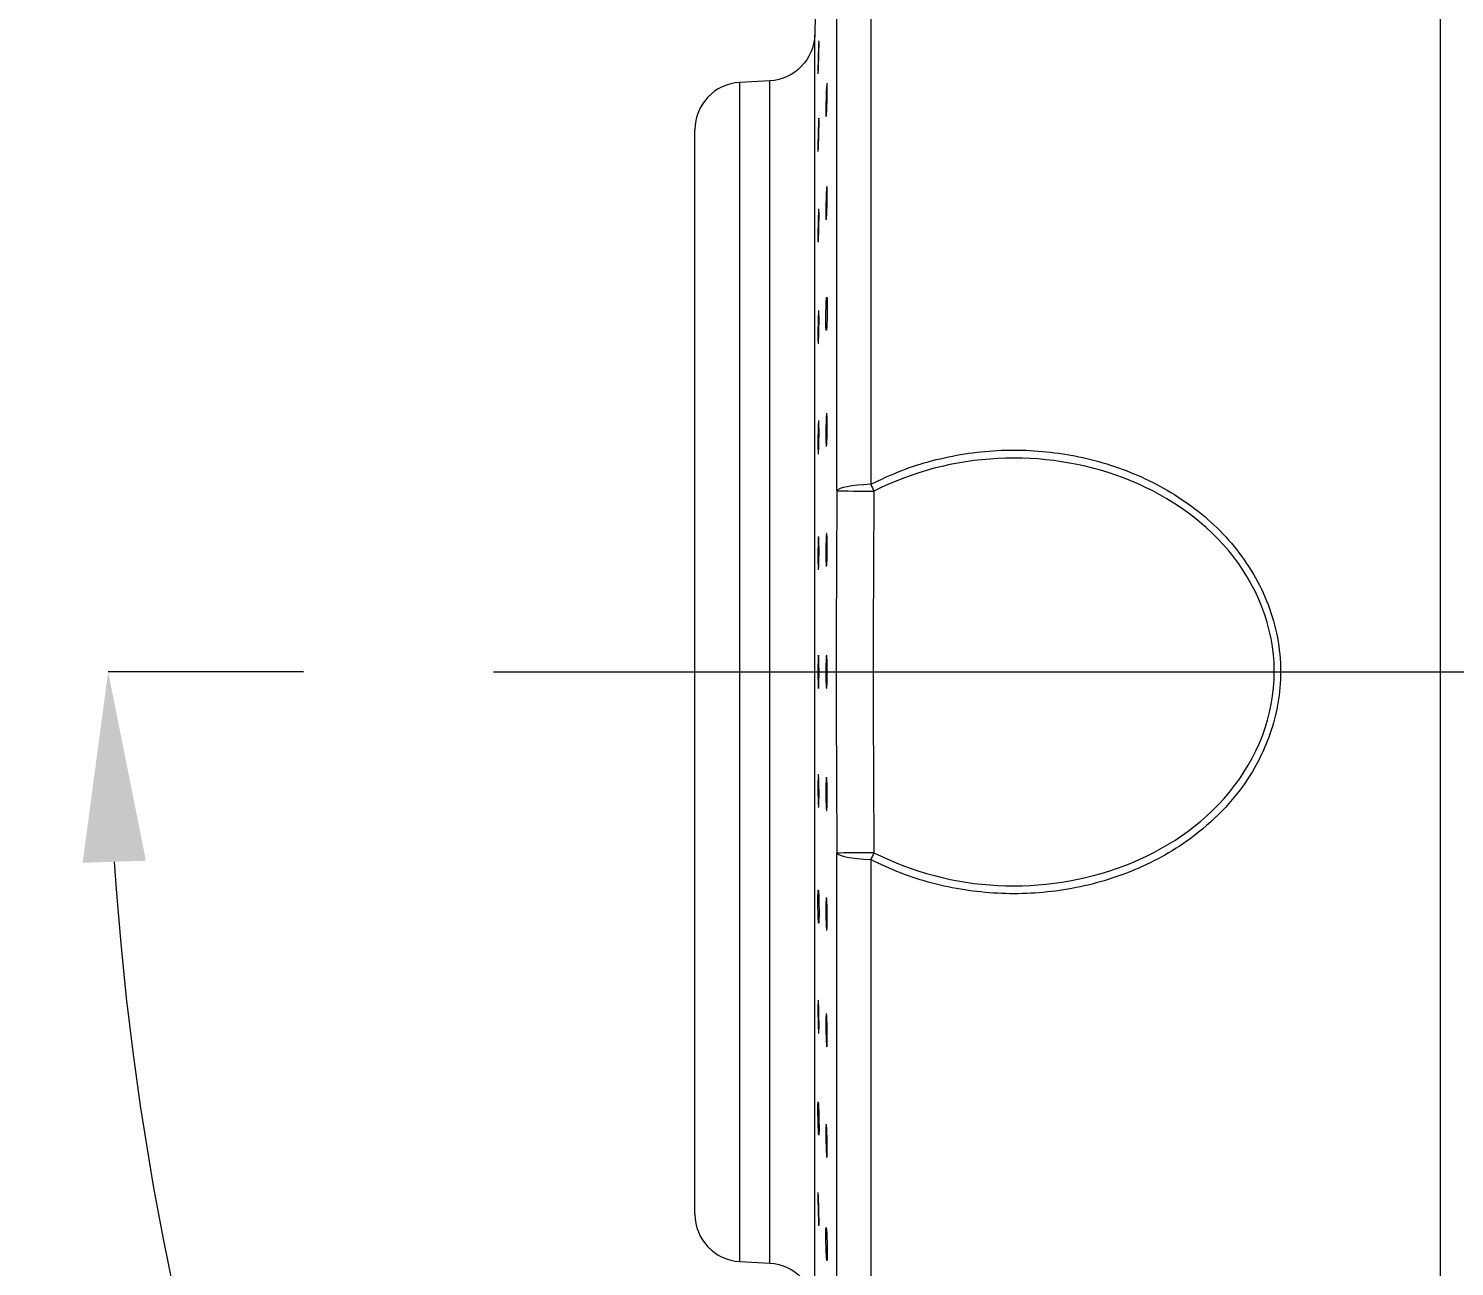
# Model space of a CAD drawing. Extents: x 0 to 1239, y 0 to 509.
# Drawn here: x 223.76 to 253.8, y 243.4 to 269.47 of the extents above; entities that cross this region are included whole.
import ezdxf

# ---------------------------------------------------------------- set-up
doc = ezdxf.new("R2010")
doc.units = 0
doc.header["$LTSCALE"] = 10
doc.header["$MEASUREMENT"] = 0
doc.header["$PDMODE"] = 3
doc.header["$PDSIZE"] = -10
doc.layers.get('0').update_dxf_attribs({"linetype": 'CONTINUOUS'})
doc.layers.get('DEFPOINTS').update_dxf_attribs({"linetype": 'CONTINUOUS'})
doc.layers.add('1', color=7, linetype='CONTINUOUS')
doc.styles.add('Daelim Dimension', font='')
doc.styles.get('Daelim Dimension').set_extended_font_data('NanumGothic')
doc.dimstyles.new('DEFAULT', dxfattribs={"dimscale": 2, "dimtxt": 2, "dimasz": 2, "dimexe": 0, "dimexo": 2, "dimgap": 1, "dimtad": 1, "dimdec": 1, "dimzin": 9, "dimdsep": 46, "dimtxsty": 'Daelim Dimension', "dimcen": 0.5, "dimclrd": 252, "dimclre": 252, "dimclrt": 3, "dimadec": 1, "dimazin": 0, "dimtfac": 1, "dimtdec": 1, "dimtix": 1, "dimtmove": 0, "dimatfit": 3, "dimfxl": 1, "dimtolj": 1, "dimtzin": 1, "dimlwd": 9, "dimlwe": 9, "dimarcsym": 0})

# ---------------------------------------------------------------- blocks, each defined once
blk = doc.blocks.new('*D3')
at = {"color": 5, "linetype": 'ByBlock', "lineweight": 9, "ltscale": 0.5, "transparency": 16777216}
for p, q in [((291.443, 283.574), (230.966, 301.242)), ((184.882, 143.495), (229.844, 297.402)), ((244.237, 121.988), (183.76, 139.655))]:
    blk.add_line(p, q, dxfattribs=at)
at = {"color": 5, "ltscale": 0.5, "transparency": 16777216}
for points in [[(229.205, 297.589), (230.484, 297.215), (230.966, 301.242)], [(184.242, 143.682), (185.522, 143.308), (183.76, 139.655)]]:
    blk.add_solid(points, dxfattribs=at)
at = {"layer": 'DEFPOINTS', "color": 0, "ltscale": 0.5, "transparency": 16777216}
for p in [(230.966, 301.242), (295.283, 282.453), (248.077, 120.866)]:
    blk.add_point(p, dxfattribs=at)
at = {"color": 7, "ltscale": 0.5, "transparency": 16777216, "insert": (202.308, 221.925), "char_height": 6, "attachment_point": 5, "rotation": 73.7149, "style": 'Daelim Dimension'}
blk.add_mtext('\\A1;168', dxfattribs=at)
blk = doc.blocks.new('*D5')
at = {"color": 5, "linetype": 'ByBlock', "lineweight": 9, "ltscale": 0.5, "transparency": 16777216}
blk.add_line((229.556, 255.918), (225.438, 255.918), dxfattribs=at)
blk.add_arc((287.531, 255.918), 62.092, 183.69164, 250.02321, dxfattribs=at)
at = {"color": 5, "ltscale": 0.5, "transparency": 16777216}
for points in [[(224.901, 251.899), (226.234, 251.942), (225.438, 255.918)], [(266.525, 198.195), (266.11, 196.928), (270.119, 196.317)]]:
    blk.add_solid(points, dxfattribs=at)
at = {"layer": 'DEFPOINTS', "color": 0, "ltscale": 0.5, "transparency": 16777216}
for p in [(296.604, 286.976), (233.556, 255.918), (287.531, 255.918), (231.061, 230.098), (248.077, 120.866)]:
    blk.add_point(p, dxfattribs=at)
at = {"color": 7, "ltscale": 0.5, "transparency": 16777216, "insert": (242.186, 221.925), "char_height": 6, "attachment_point": 5, "rotation": 306.8574, "style": 'Daelim Dimension'}
blk.add_mtext('\\A1;73.7°', dxfattribs=at)

msp = doc.modelspace()

# ---------------------------------------------------------------- linework, layer by layer
at = {"color": 1, "lineweight": 18}
msp.add_line((233.556, 255.918), (287.531, 255.918), dxfattribs=at)
at = {"layer": '1', "color": 7, "linetype": 'Continuous', "lineweight": 13}
for p, q in [((253.495, 283.767), (253.495, 228.069)), ((241.502, 271.329), (241.502, 259.871)), ((240.79, 259.733), (240.79, 270.793)), ((240.322, 242.496), (240.322, 269.341)), ((238.745, 243.499), (238.745, 268.337)), ((239.374, 243.466), (239.374, 268.37)), ((240.79, 241.043), (240.79, 252.103)), ((241.502, 251.965), (241.502, 240.508))]:
    msp.add_line(p, q, dxfattribs=at)
at = {"layer": '1', "color": 7, "linetype": 'Continuous', "lineweight": 18}
for p, q in [((239.374, 268.37), (238.745, 268.337)), ((237.797, 244.498), (237.797, 267.338)), ((238.745, 243.499), (239.374, 243.466))]:
    msp.add_line(p, q, dxfattribs=at)
for centre, radius, start, end in [((723.144, 255.918), 483.009, 178.14266, 178.40758), ((238.797, 267.338), 1, 93, 180), ((238.797, 244.498), 1, 180, 267)]:
    msp.add_arc(centre, radius, start, end, dxfattribs=at)
at = {"layer": '1', "color": 7, "linetype": 'Continuous', "lineweight": 18, "extrusion": (0, 0, -1)}
for centre, start, end in [((-239.322, 269.368), 181.5924, 267), ((-239.322, 242.468), 93, 178.4076)]:
    msp.add_arc(centre, 1, start, end, dxfattribs=at)
at = {"layer": '1', "color": 7, "linetype": 'Continuous', "lineweight": 13}
for centre, major_axis, ratio, start_param, end_param in [((241.789, 259.725), (-1, 0), 0.151744, 5.003417, 6.231108), ((241.789, 259.725), (0.453, -0.891), 0.196656, 4.449773, 4.612751), ((694.579, 255.918), (0, 465.15), 0.97561, 1.562594, 1.578998), ((241.789, 259.725), (1, -0.008), 0.0018, 3.193066, 4.491082), ((694.419, 255.918), (0, -464.187), 0.97561, 4.704187, 4.720591), ((241.789, 252.111), (-1, -0.008), 0.0018, 4.933696, 6.231712), ((241.789, 252.111), (-1, 0), 0.151744, 0.052077, 1.279768), ((241.789, 252.111), (0.453, 0.891), 0.196656, 1.670434, 1.833412)]:
    msp.add_ellipse(centre, major_axis=major_axis, ratio=ratio, start_param=start_param, end_param=end_param, dxfattribs=at)
at = {"layer": '1', "color": 7, "linetype": 'Continuous', "lineweight": 18}
for points, knots in [([(240.407, 269.198), (240.407, 269.198), (240.407, 269.198), (240.406, 269.187), (240.405, 269.17), (240.403, 269.125), (240.401, 269.097), (240.399, 269.032), (240.398, 268.996), (240.395, 268.921), (240.394, 268.881), (240.392, 268.802), (240.391, 268.763), (240.39, 268.691), (240.389, 268.657), (240.389, 268.599), (240.389, 268.573), (240.389, 268.536), (240.389, 268.524), (240.39, 268.517)], [0, 0, 0, 0, 0.000242, 0.000242, 0.122703, 0.122703, 0.249889, 0.249889, 0.374584, 0.374584, 0.499673, 0.499673, 0.626647, 0.626647, 0.74977, 0.74977, 0.87741, 0.87741, 1, 1, 1, 1]), ([(240.412, 269.122), (240.412, 269.149), (240.412, 269.17), (240.411, 269.2), (240.411, 269.209), (240.41, 269.212), (240.41, 269.212), (240.41, 269.212)], [0, 0, 0, 0, 0.458391, 0.458391, 0.915547, 0.915547, 1, 1, 1, 1]), ([(240.391, 268.513), (240.391, 268.512), (240.392, 268.514), (240.393, 268.525), (240.394, 268.539), (240.397, 268.577), (240.398, 268.602), (240.401, 268.661), (240.402, 268.696), (240.404, 268.769), (240.406, 268.807), (240.408, 268.886), (240.409, 268.926), (240.41, 269.001), (240.411, 269.037), (240.412, 269.088), (240.412, 269.106), (240.412, 269.122)], [0, 0, 0, 0, 0.076603, 0.076603, 0.215342, 0.215342, 0.354812, 0.354812, 0.496999, 0.496999, 0.634027, 0.634027, 0.776492, 0.776492, 0.91366, 0.91366, 1, 1, 1, 1]), ([(240.575, 268.302), (240.575, 268.302), (240.575, 268.302), (240.574, 268.29), (240.572, 268.272), (240.569, 268.225), (240.567, 268.196), (240.564, 268.131), (240.562, 268.094), (240.56, 268.018), (240.559, 267.977), (240.557, 267.899), (240.556, 267.861), (240.556, 267.789), (240.556, 267.755), (240.556, 267.699), (240.556, 267.675), (240.558, 267.639), (240.559, 267.626), (240.56, 267.621)], [0, 0, 0, 0, 0.000157, 0.000157, 0.126829, 0.126829, 0.251071, 0.251071, 0.375692, 0.375692, 0.502159, 0.502159, 0.624762, 0.624762, 0.751821, 0.751821, 0.874208, 0.874208, 1, 1, 1, 1]), ([(240.585, 268.143), (240.585, 268.176), (240.585, 268.207), (240.585, 268.258), (240.584, 268.278), (240.582, 268.308), (240.581, 268.316), (240.579, 268.318), (240.579, 268.318), (240.579, 268.318)], [0, 0, 0, 0, 0.31809, 0.31809, 0.635318, 0.635318, 0.963505, 0.963505, 1, 1, 1, 1]), ([(240.562, 267.618), (240.563, 267.618), (240.563, 267.62), (240.566, 267.633), (240.567, 267.647), (240.571, 267.687), (240.573, 267.714), (240.576, 267.774), (240.577, 267.808), (240.58, 267.881), (240.581, 267.921), (240.583, 268), (240.584, 268.039), (240.585, 268.099), (240.585, 268.121), (240.585, 268.143)], [0, 0, 0, 0, 0.096192, 0.096192, 0.25682, 0.25682, 0.420639, 0.420639, 0.578525, 0.578525, 0.742636, 0.742636, 0.900606, 0.900606, 1, 1, 1, 1]), ([(240.407, 267.579), (240.407, 267.579), (240.407, 267.579), (240.406, 267.574), (240.405, 267.562), (240.403, 267.528), (240.401, 267.504), (240.399, 267.448), (240.398, 267.415), (240.395, 267.344), (240.394, 267.305), (240.392, 267.227), (240.391, 267.186), (240.39, 267.11), (240.389, 267.074), (240.389, 267.008), (240.389, 266.978), (240.389, 266.931), (240.389, 266.912), (240.39, 266.9)], [0, 0, 0, 0, 0.000238, 0.000238, 0.122699, 0.122699, 0.249885, 0.249885, 0.37458, 0.37458, 0.49967, 0.49967, 0.626643, 0.626643, 0.749767, 0.749767, 0.877407, 0.877407, 1, 1, 1, 1]), ([(240.392, 266.882), (240.392, 266.882), (240.392, 266.882), (240.393, 266.883), (240.394, 266.89), (240.397, 266.918), (240.398, 266.938), (240.401, 266.988), (240.402, 267.019), (240.404, 267.086), (240.406, 267.123), (240.408, 267.2), (240.409, 267.241), (240.41, 267.318), (240.411, 267.356), (240.412, 267.412), (240.412, 267.433), (240.412, 267.452)], [0, 0, 0, 0, 0.011229, 0.011229, 0.15979, 0.15979, 0.309135, 0.309135, 0.461388, 0.461388, 0.608117, 0.608117, 0.760668, 0.760668, 0.907548, 0.907548, 1, 1, 1, 1]), ([(240.412, 267.452), (240.412, 267.482), (240.412, 267.509), (240.411, 267.549), (240.411, 267.565), (240.41, 267.579), (240.409, 267.582), (240.409, 267.582)], [0, 0, 0, 0, 0.375607, 0.375607, 0.750201, 0.750201, 1, 1, 1, 1]), ([(240.575, 266.139), (240.575, 266.139), (240.575, 266.139), (240.574, 266.132), (240.572, 266.118), (240.569, 266.079), (240.567, 266.054), (240.564, 265.995), (240.562, 265.961), (240.56, 265.888), (240.559, 265.848), (240.557, 265.77), (240.556, 265.73), (240.556, 265.655), (240.556, 265.618), (240.556, 265.556), (240.556, 265.528), (240.558, 265.484), (240.559, 265.466), (240.56, 265.456)], [0, 0, 0, 0, 0.000155, 0.000155, 0.126827, 0.126827, 0.251069, 0.251069, 0.375691, 0.375691, 0.502158, 0.502158, 0.62476, 0.62476, 0.75182, 0.75182, 0.874207, 0.874207, 1, 1, 1, 1]), ([(240.585, 265.93), (240.585, 265.966), (240.585, 265.999), (240.585, 266.057), (240.584, 266.082), (240.582, 266.12), (240.581, 266.134), (240.579, 266.143), (240.578, 266.144), (240.578, 266.144)], [0, 0, 0, 0, 0.284229, 0.284229, 0.56769, 0.56769, 0.860942, 0.860942, 1, 1, 1, 1]), ([(240.563, 265.444), (240.564, 265.444), (240.564, 265.445), (240.566, 265.448), (240.567, 265.458), (240.571, 265.489), (240.573, 265.511), (240.576, 265.565), (240.577, 265.596), (240.58, 265.665), (240.581, 265.704), (240.583, 265.782), (240.584, 265.822), (240.585, 265.883), (240.585, 265.907), (240.585, 265.93)], [0, 0, 0, 0, 0.038399, 0.038399, 0.209298, 0.209298, 0.383592, 0.383592, 0.551574, 0.551574, 0.726179, 0.726179, 0.89425, 0.89425, 1, 1, 1, 1]), ([(240.404, 265.657), (240.404, 265.657), (240.404, 265.657), (240.403, 265.645), (240.401, 265.627), (240.399, 265.58), (240.398, 265.55), (240.395, 265.486), (240.394, 265.449), (240.392, 265.373), (240.391, 265.332), (240.39, 265.254), (240.389, 265.216), (240.389, 265.144), (240.389, 265.11), (240.389, 265.054), (240.389, 265.03), (240.391, 264.994), (240.391, 264.981), (240.392, 264.976)], [0, 0, 0, 0, 0.000135, 0.000135, 0.126791, 0.126791, 0.250965, 0.250965, 0.375533, 0.375533, 0.501977, 0.501977, 0.624587, 0.624587, 0.751694, 0.751694, 0.874157, 0.874157, 1, 1, 1, 1]), ([(240.412, 265.497), (240.412, 265.531), (240.412, 265.562), (240.411, 265.613), (240.411, 265.633), (240.409, 265.663), (240.408, 265.671), (240.407, 265.673), (240.407, 265.673), (240.407, 265.673)], [0, 0, 0, 0, 0.318588, 0.318588, 0.636318, 0.636318, 0.964992, 0.964992, 1, 1, 1, 1]), ([(240.393, 264.973), (240.394, 264.973), (240.395, 264.975), (240.397, 264.988), (240.398, 265.002), (240.401, 265.042), (240.402, 265.069), (240.404, 265.129), (240.406, 265.163), (240.408, 265.236), (240.409, 265.276), (240.41, 265.355), (240.411, 265.394), (240.412, 265.454), (240.412, 265.476), (240.412, 265.497)], [0, 0, 0, 0, 0.095734, 0.095734, 0.256464, 0.256464, 0.420325, 0.420325, 0.578241, 0.578241, 0.742422, 0.742422, 0.900499, 0.900499, 1, 1, 1, 1]), ([(240.585, 263.558), (240.585, 263.596), (240.585, 263.632), (240.585, 263.696), (240.584, 263.725), (240.582, 263.771), (240.581, 263.79), (240.578, 263.811), (240.577, 263.816), (240.574, 263.812), (240.572, 263.803), (240.569, 263.773), (240.567, 263.752), (240.564, 263.7), (240.562, 263.669), (240.56, 263.6), (240.559, 263.561), (240.557, 263.484), (240.556, 263.445), (240.556, 263.367), (240.556, 263.329), (240.556, 263.26), (240.556, 263.23), (240.558, 263.178), (240.559, 263.156), (240.561, 263.126), (240.563, 263.118), (240.566, 263.114), (240.567, 263.118), (240.571, 263.14), (240.573, 263.158), (240.576, 263.204), (240.577, 263.232), (240.58, 263.296), (240.581, 263.333), (240.583, 263.409), (240.584, 263.448), (240.585, 263.511), (240.585, 263.535), (240.585, 263.558)], [0, 0, 0, 0, 0.053463, 0.053463, 0.106782, 0.106782, 0.161942, 0.161942, 0.214427, 0.214427, 0.268948, 0.268948, 0.322422, 0.322422, 0.37606, 0.37606, 0.430492, 0.430492, 0.483261, 0.483261, 0.537949, 0.537949, 0.590625, 0.590625, 0.644964, 0.644964, 0.698292, 0.698292, 0.751913, 0.751913, 0.806599, 0.806599, 0.859304, 0.859304, 0.914087, 0.914087, 0.96682, 0.96682, 1, 1, 1, 1]), ([(240.404, 263.528), (240.404, 263.528), (240.404, 263.528), (240.403, 263.523), (240.401, 263.51), (240.399, 263.473), (240.398, 263.449), (240.395, 263.392), (240.394, 263.358), (240.392, 263.286), (240.391, 263.246), (240.39, 263.169), (240.389, 263.129), (240.389, 263.053), (240.389, 263.016), (240.389, 262.952), (240.389, 262.923), (240.391, 262.877), (240.391, 262.859), (240.392, 262.847)], [0, 0, 0, 0, 0.000134, 0.000134, 0.126789, 0.126789, 0.250964, 0.250964, 0.37553, 0.37553, 0.501974, 0.501974, 0.624584, 0.624584, 0.751691, 0.751691, 0.874153, 0.874153, 1, 1, 1, 1]), ([(240.412, 263.307), (240.412, 263.344), (240.412, 263.378), (240.411, 263.437), (240.411, 263.463), (240.409, 263.504), (240.408, 263.518), (240.407, 263.53), (240.406, 263.532), (240.406, 263.532)], [0, 0, 0, 0, 0.277419, 0.277419, 0.55409, 0.55409, 0.840292, 0.840292, 1, 1, 1, 1]), ([(240.395, 262.832), (240.395, 262.832), (240.395, 262.832), (240.397, 262.834), (240.398, 262.842), (240.401, 262.871), (240.402, 262.893), (240.404, 262.945), (240.406, 262.975), (240.408, 263.043), (240.409, 263.082), (240.41, 263.159), (240.411, 263.198), (240.412, 263.261), (240.412, 263.284), (240.412, 263.307)], [0, 0, 0, 0, 0.022629, 0.022629, 0.196354, 0.196354, 0.373462, 0.373462, 0.544144, 0.544144, 0.721598, 0.721598, 0.892455, 0.892455, 1, 1, 1, 1]), ([(240.57, 261.354), (240.57, 261.354), (240.57, 261.354), (240.569, 261.344), (240.567, 261.327), (240.564, 261.283), (240.562, 261.255), (240.56, 261.191), (240.559, 261.155), (240.557, 261.08), (240.556, 261.041), (240.556, 260.962), (240.556, 260.922), (240.556, 260.85), (240.556, 260.816), (240.558, 260.757), (240.559, 260.731), (240.561, 260.693), (240.563, 260.679), (240.564, 260.672)], [0, 0, 0, 0, 0.000242, 0.000242, 0.124819, 0.124819, 0.249776, 0.249776, 0.376584, 0.376584, 0.499517, 0.499517, 0.626919, 0.626919, 0.749636, 0.749636, 0.876229, 0.876229, 1, 1, 1, 1]), ([(240.585, 261.067), (240.585, 261.106), (240.585, 261.144), (240.585, 261.213), (240.584, 261.245), (240.582, 261.299), (240.581, 261.322), (240.578, 261.353), (240.577, 261.362), (240.575, 261.366), (240.575, 261.366), (240.574, 261.366)], [0, 0, 0, 0, 0.235557, 0.235557, 0.470476, 0.470476, 0.713511, 0.713511, 0.944757, 0.944757, 1, 1, 1, 1]), ([(240.4, 261.194), (240.4, 261.194), (240.4, 261.194), (240.399, 261.181), (240.398, 261.162), (240.395, 261.114), (240.394, 261.084), (240.392, 261.018), (240.391, 260.98), (240.39, 260.904), (240.389, 260.865), (240.389, 260.787), (240.389, 260.747), (240.389, 260.677), (240.389, 260.644), (240.391, 260.589), (240.391, 260.565), (240.393, 260.531), (240.394, 260.52), (240.395, 260.515)], [0, 0, 0, 0, 0.000235, 0.000235, 0.124734, 0.124734, 0.249628, 0.249628, 0.376403, 0.376403, 0.499334, 0.499334, 0.626774, 0.626774, 0.749557, 0.749557, 0.876197, 0.876197, 1, 1, 1, 1]), ([(240.412, 260.935), (240.412, 260.973), (240.412, 261.01), (240.411, 261.077), (240.411, 261.107), (240.409, 261.158), (240.408, 261.178), (240.406, 261.205), (240.405, 261.211), (240.404, 261.212), (240.404, 261.212), (240.404, 261.212)], [0, 0, 0, 0, 0.246636, 0.246636, 0.492607, 0.492607, 0.747052, 0.747052, 0.989073, 0.989073, 1, 1, 1, 1]), ([(240.567, 260.667), (240.567, 260.666), (240.568, 260.668), (240.571, 260.677), (240.573, 260.69), (240.576, 260.728), (240.577, 260.752), (240.58, 260.81), (240.581, 260.845), (240.583, 260.917), (240.584, 260.956), (240.585, 261.018), (240.585, 261.043), (240.585, 261.067)], [0, 0, 0, 0, 0.098169, 0.098169, 0.296959, 0.296959, 0.48855, 0.48855, 0.687695, 0.687695, 0.879387, 0.879387, 1, 1, 1, 1]), ([(240.397, 260.513), (240.397, 260.512), (240.398, 260.515), (240.401, 260.53), (240.402, 260.545), (240.404, 260.587), (240.406, 260.614), (240.408, 260.675), (240.409, 260.711), (240.41, 260.785), (240.411, 260.824), (240.412, 260.887), (240.412, 260.911), (240.412, 260.935)], [0, 0, 0, 0, 0.128722, 0.128722, 0.320734, 0.320734, 0.505781, 0.505781, 0.698169, 0.698169, 0.883404, 0.883404, 1, 1, 1, 1]), ([(240.4, 258.766), (240.4, 258.766), (240.4, 258.766), (240.399, 258.759), (240.398, 258.746), (240.395, 258.708), (240.394, 258.683), (240.392, 258.624), (240.391, 258.589), (240.39, 258.517), (240.389, 258.478), (240.389, 258.4), (240.389, 258.359), (240.389, 258.284), (240.389, 258.249), (240.391, 258.185), (240.391, 258.156), (240.393, 258.112), (240.394, 258.095), (240.395, 258.085)], [0, 0, 0, 0, 0.000232, 0.000232, 0.124731, 0.124731, 0.249625, 0.249625, 0.3764, 0.3764, 0.499331, 0.499331, 0.626771, 0.626771, 0.749554, 0.749554, 0.876194, 0.876194, 1, 1, 1, 1]), ([(240.412, 258.439), (240.412, 258.478), (240.412, 258.517), (240.411, 258.589), (240.411, 258.623), (240.409, 258.683), (240.408, 258.709), (240.406, 258.746), (240.405, 258.759), (240.403, 258.769), (240.403, 258.771), (240.402, 258.771)], [0, 0, 0, 0, 0.221088, 0.221088, 0.441581, 0.441581, 0.669668, 0.669668, 0.88662, 0.88662, 1, 1, 1, 1]), ([(240.57, 258.834), (240.57, 258.834), (240.57, 258.834), (240.569, 258.829), (240.567, 258.816), (240.564, 258.781), (240.562, 258.757), (240.56, 258.699), (240.559, 258.665), (240.557, 258.594), (240.556, 258.556), (240.556, 258.477), (240.556, 258.437), (240.556, 258.361), (240.556, 258.325), (240.558, 258.26), (240.559, 258.23), (240.561, 258.184), (240.563, 258.166), (240.564, 258.154)], [0, 0, 0, 0, 0.000244, 0.000244, 0.12482, 0.12482, 0.249778, 0.249778, 0.376585, 0.376585, 0.499518, 0.499518, 0.62692, 0.62692, 0.749636, 0.749636, 0.876229, 0.876229, 1, 1, 1, 1]), ([(240.585, 258.495), (240.585, 258.534), (240.585, 258.573), (240.585, 258.646), (240.584, 258.68), (240.582, 258.742), (240.581, 258.769), (240.578, 258.808), (240.577, 258.822), (240.574, 258.835), (240.573, 258.837), (240.572, 258.837)], [0, 0, 0, 0, 0.216181, 0.216181, 0.431777, 0.431777, 0.654822, 0.654822, 0.867047, 0.867047, 1, 1, 1, 1]), ([(240.398, 258.071), (240.399, 258.071), (240.399, 258.071), (240.401, 258.074), (240.402, 258.084), (240.404, 258.115), (240.406, 258.136), (240.408, 258.189), (240.409, 258.221), (240.41, 258.291), (240.411, 258.328), (240.412, 258.39), (240.412, 258.415), (240.412, 258.439)], [0, 0, 0, 0, 0.045273, 0.045273, 0.255676, 0.255676, 0.458446, 0.458446, 0.66926, 0.66926, 0.872237, 0.872237, 1, 1, 1, 1]), ([(240.568, 258.138), (240.569, 258.138), (240.569, 258.138), (240.571, 258.139), (240.573, 258.147), (240.576, 258.176), (240.577, 258.196), (240.58, 258.247), (240.581, 258.279), (240.583, 258.347), (240.584, 258.384), (240.585, 258.446), (240.585, 258.47), (240.585, 258.495)], [0, 0, 0, 0, 0.027102, 0.027102, 0.241558, 0.241558, 0.448247, 0.448247, 0.663085, 0.663085, 0.869883, 0.869883, 1, 1, 1, 1]), ([(240.412, 255.881), (240.412, 255.92), (240.412, 255.96), (240.411, 256.036), (240.411, 256.073), (240.409, 256.14), (240.408, 256.17), (240.406, 256.218), (240.405, 256.237), (240.403, 256.262), (240.401, 256.269), (240.399, 256.268), (240.398, 256.26), (240.395, 256.233), (240.394, 256.213), (240.392, 256.164), (240.391, 256.133), (240.39, 256.066), (240.389, 256.029), (240.389, 255.952), (240.389, 255.911), (240.389, 255.834), (240.389, 255.796), (240.391, 255.726), (240.391, 255.693), (240.393, 255.639), (240.394, 255.617), (240.397, 255.584), (240.398, 255.574), (240.399, 255.57)], [0, 0, 0, 0, 0.071145, 0.071145, 0.142098, 0.142098, 0.215495, 0.215495, 0.285309, 0.285309, 0.357817, 0.357817, 0.428904, 0.428904, 0.500216, 0.500216, 0.572603, 0.572603, 0.642795, 0.642795, 0.715561, 0.715561, 0.785668, 0.785668, 0.857978, 0.857978, 0.92892, 0.92892, 1, 1, 1, 1]), ([(240.585, 255.881), (240.585, 255.92), (240.585, 255.96), (240.585, 256.036), (240.584, 256.073), (240.582, 256.14), (240.581, 256.17), (240.578, 256.218), (240.577, 256.237), (240.574, 256.262), (240.572, 256.269), (240.569, 256.268), (240.567, 256.26), (240.564, 256.233), (240.562, 256.214), (240.56, 256.164), (240.559, 256.133), (240.557, 256.066), (240.556, 256.029), (240.556, 255.952), (240.556, 255.911), (240.556, 255.834), (240.556, 255.796), (240.558, 255.726), (240.559, 255.693), (240.561, 255.639), (240.563, 255.617), (240.566, 255.584), (240.567, 255.574), (240.569, 255.57)], [0, 0, 0, 0, 0.07112, 0.07112, 0.142047, 0.142047, 0.215425, 0.215425, 0.285244, 0.285244, 0.35777, 0.35777, 0.428905, 0.428905, 0.500257, 0.500257, 0.572666, 0.572666, 0.642862, 0.642862, 0.715611, 0.715611, 0.785683, 0.785683, 0.857969, 0.857969, 0.928909, 0.928909, 1, 1, 1, 1]), ([(240.4, 255.568), (240.401, 255.568), (240.402, 255.572), (240.404, 255.589), (240.406, 255.605), (240.408, 255.647), (240.409, 255.675), (240.41, 255.738), (240.411, 255.773), (240.412, 255.833), (240.412, 255.857), (240.412, 255.881)], [0, 0, 0, 0, 0.17491, 0.17491, 0.399682, 0.399682, 0.633372, 0.633372, 0.858374, 0.858374, 1, 1, 1, 1]), ([(240.57, 255.568), (240.572, 255.568), (240.573, 255.572), (240.576, 255.589), (240.577, 255.605), (240.58, 255.647), (240.581, 255.675), (240.583, 255.738), (240.584, 255.773), (240.585, 255.833), (240.585, 255.857), (240.585, 255.881)], [0, 0, 0, 0, 0.175821, 0.175821, 0.400425, 0.400425, 0.633883, 0.633883, 0.858605, 0.858605, 1, 1, 1, 1]), ([(240.396, 253.758), (240.396, 253.758), (240.396, 253.758), (240.395, 253.751), (240.394, 253.737), (240.392, 253.697), (240.391, 253.671), (240.39, 253.611), (240.389, 253.577), (240.389, 253.504), (240.389, 253.464), (240.389, 253.385), (240.389, 253.346), (240.391, 253.272), (240.391, 253.235), (240.393, 253.173), (240.394, 253.146), (240.397, 253.103), (240.398, 253.086), (240.399, 253.076)], [0, 0, 0, 0, 0.000212, 0.000212, 0.125055, 0.125055, 0.25178, 0.25178, 0.374661, 0.374661, 0.502051, 0.502051, 0.624785, 0.624785, 0.751375, 0.751375, 0.87557, 0.87557, 1, 1, 1, 1]), ([(240.412, 253.324), (240.412, 253.362), (240.412, 253.402), (240.411, 253.48), (240.411, 253.519), (240.409, 253.591), (240.408, 253.626), (240.406, 253.683), (240.405, 253.707), (240.403, 253.743), (240.401, 253.756), (240.4, 253.764), (240.399, 253.765), (240.398, 253.765)], [0, 0, 0, 0, 0.182332, 0.182332, 0.364172, 0.364172, 0.552276, 0.552276, 0.731197, 0.731197, 0.917021, 0.917021, 1, 1, 1, 1]), ([(240.565, 253.69), (240.565, 253.69), (240.565, 253.69), (240.564, 253.681), (240.562, 253.666), (240.56, 253.624), (240.559, 253.597), (240.557, 253.535), (240.556, 253.501), (240.556, 253.427), (240.556, 253.386), (240.556, 253.308), (240.556, 253.269), (240.558, 253.195), (240.559, 253.16), (240.561, 253.099), (240.563, 253.072), (240.566, 253.031), (240.567, 253.016), (240.569, 253.007)], [0, 0, 0, 0, 0.000221, 0.000221, 0.125133, 0.125133, 0.251895, 0.251895, 0.374783, 0.374783, 0.502139, 0.502139, 0.624811, 0.624811, 0.751357, 0.751357, 0.875547, 0.875547, 1, 1, 1, 1]), ([(240.585, 253.269), (240.585, 253.307), (240.585, 253.347), (240.585, 253.424), (240.584, 253.463), (240.582, 253.534), (240.581, 253.568), (240.578, 253.623), (240.577, 253.646), (240.574, 253.681), (240.572, 253.692), (240.57, 253.698), (240.569, 253.699), (240.568, 253.699)], [0, 0, 0, 0, 0.185312, 0.185312, 0.370122, 0.370122, 0.561316, 0.561316, 0.743237, 0.743237, 0.932213, 0.932213, 1, 1, 1, 1]), ([(240.402, 253.065), (240.402, 253.065), (240.403, 253.066), (240.404, 253.071), (240.406, 253.081), (240.408, 253.113), (240.409, 253.136), (240.41, 253.19), (240.411, 253.222), (240.412, 253.278), (240.412, 253.301), (240.412, 253.324)], [0, 0, 0, 0, 0.07363, 0.07363, 0.325993, 0.325993, 0.588368, 0.588368, 0.840989, 0.840989, 1, 1, 1, 1]), ([(240.572, 252.999), (240.573, 252.999), (240.574, 253), (240.576, 253.007), (240.577, 253.018), (240.58, 253.052), (240.581, 253.076), (240.583, 253.132), (240.584, 253.165), (240.585, 253.222), (240.585, 253.245), (240.585, 253.269)], [0, 0, 0, 0, 0.096706, 0.096706, 0.34287, 0.34287, 0.598739, 0.598739, 0.845032, 0.845032, 1, 1, 1, 1]), ([(240.412, 250.831), (240.412, 250.867), (240.412, 250.906), (240.411, 250.984), (240.411, 251.023), (240.409, 251.1), (240.408, 251.138), (240.406, 251.203), (240.405, 251.231), (240.403, 251.278), (240.401, 251.296), (240.399, 251.32), (240.398, 251.325), (240.395, 251.322), (240.394, 251.314), (240.392, 251.285), (240.391, 251.264), (240.39, 251.213), (240.389, 251.182), (240.389, 251.115), (240.389, 251.076), (240.389, 250.999), (240.389, 250.96), (240.391, 250.882), (240.391, 250.844), (240.393, 250.774), (240.394, 250.743), (240.397, 250.69), (240.398, 250.668), (240.401, 250.637), (240.402, 250.627), (240.404, 250.622), (240.406, 250.626), (240.408, 250.647), (240.409, 250.664), (240.41, 250.709), (240.411, 250.737), (240.412, 250.788), (240.412, 250.809), (240.412, 250.831)], [0, 0, 0, 0, 0.053487, 0.053487, 0.106829, 0.106829, 0.162009, 0.162009, 0.214495, 0.214495, 0.269006, 0.269006, 0.32245, 0.32245, 0.376062, 0.376062, 0.430482, 0.430482, 0.483252, 0.483252, 0.537958, 0.537958, 0.590665, 0.590665, 0.645027, 0.645027, 0.698361, 0.698361, 0.751977, 0.751977, 0.806636, 0.806636, 0.859313, 0.859313, 0.914079, 0.914079, 0.966809, 0.966809, 1, 1, 1, 1]), ([(240.565, 251.168), (240.565, 251.168), (240.565, 251.168), (240.564, 251.164), (240.562, 251.154), (240.56, 251.121), (240.559, 251.097), (240.557, 251.042), (240.556, 251.01), (240.556, 250.94), (240.556, 250.901), (240.556, 250.823), (240.556, 250.784), (240.558, 250.707), (240.559, 250.67), (240.561, 250.603), (240.563, 250.573), (240.566, 250.524), (240.567, 250.504), (240.569, 250.491)], [0, 0, 0, 0, 0.000216, 0.000216, 0.125128, 0.125128, 0.25189, 0.25189, 0.374778, 0.374778, 0.502135, 0.502135, 0.624807, 0.624807, 0.751353, 0.751353, 0.875543, 0.875543, 1, 1, 1, 1]), ([(240.585, 250.698), (240.585, 250.734), (240.585, 250.774), (240.585, 250.852), (240.584, 250.891), (240.582, 250.966), (240.581, 251.003), (240.578, 251.065), (240.577, 251.091), (240.574, 251.134), (240.572, 251.151), (240.569, 251.167), (240.568, 251.17), (240.567, 251.17)], [0, 0, 0, 0, 0.17322, 0.17322, 0.345971, 0.345971, 0.52469, 0.52469, 0.694741, 0.694741, 0.871386, 0.871386, 1, 1, 1, 1]), ([(240.574, 250.47), (240.574, 250.47), (240.574, 250.47), (240.576, 250.47), (240.577, 250.477), (240.58, 250.502), (240.581, 250.521), (240.583, 250.57), (240.584, 250.6), (240.585, 250.653), (240.585, 250.675), (240.585, 250.698)], [0, 0, 0, 0, 0.002834, 0.002834, 0.27458, 0.27458, 0.557039, 0.557039, 0.828928, 0.828928, 1, 1, 1, 1]), ([(240.412, 248.464), (240.412, 248.496), (240.412, 248.533), (240.411, 248.609), (240.411, 248.649), (240.409, 248.727), (240.408, 248.767), (240.406, 248.838), (240.405, 248.871), (240.403, 248.927), (240.401, 248.951), (240.399, 248.985), (240.398, 248.997), (240.396, 249.003), (240.395, 249.004), (240.395, 249.004)], [0, 0, 0, 0, 0.156343, 0.156343, 0.312264, 0.312264, 0.473556, 0.473556, 0.626974, 0.626974, 0.786311, 0.786311, 0.942527, 0.942527, 1, 1, 1, 1]), ([(240.393, 248.996), (240.393, 248.996), (240.393, 248.996), (240.392, 248.988), (240.391, 248.972), (240.39, 248.931), (240.389, 248.905), (240.389, 248.844), (240.389, 248.808), (240.389, 248.734), (240.389, 248.695), (240.391, 248.617), (240.391, 248.577), (240.393, 248.503), (240.394, 248.468), (240.397, 248.407), (240.398, 248.38), (240.401, 248.337), (240.402, 248.322), (240.403, 248.313)], [0, 0, 0, 0, 0.000181, 0.000181, 0.12662, 0.12662, 0.249225, 0.249225, 0.376328, 0.376328, 0.498785, 0.498785, 0.625089, 0.625089, 0.749005, 0.749005, 0.873574, 0.873574, 1, 1, 1, 1]), ([(240.561, 248.705), (240.561, 248.705), (240.561, 248.705), (240.56, 248.693), (240.559, 248.674), (240.557, 248.626), (240.556, 248.598), (240.556, 248.532), (240.556, 248.495), (240.556, 248.419), (240.556, 248.38), (240.558, 248.302), (240.559, 248.262), (240.561, 248.191), (240.563, 248.158), (240.566, 248.102), (240.567, 248.078), (240.571, 248.042), (240.573, 248.03), (240.574, 248.025)], [0, 0, 0, 0, 0.000212, 0.000212, 0.126687, 0.126687, 0.249298, 0.249298, 0.376367, 0.376367, 0.498763, 0.498763, 0.625023, 0.625023, 0.748933, 0.748933, 0.873523, 0.873523, 1, 1, 1, 1]), ([(240.585, 248.209), (240.585, 248.244), (240.585, 248.282), (240.585, 248.359), (240.584, 248.399), (240.582, 248.477), (240.581, 248.516), (240.578, 248.583), (240.577, 248.613), (240.574, 248.664), (240.572, 248.685), (240.569, 248.713), (240.567, 248.72), (240.565, 248.721), (240.565, 248.721), (240.565, 248.721)], [0, 0, 0, 0, 0.163035, 0.163035, 0.325628, 0.325628, 0.493838, 0.493838, 0.65389, 0.65389, 0.820149, 0.820149, 0.983218, 0.983218, 1, 1, 1, 1]), ([(240.405, 248.305), (240.406, 248.304), (240.406, 248.305), (240.408, 248.311), (240.409, 248.322), (240.41, 248.357), (240.411, 248.38), (240.412, 248.424), (240.412, 248.443), (240.412, 248.464)], [0, 0, 0, 0, 0.119324, 0.119324, 0.462151, 0.462151, 0.792232, 0.792232, 1, 1, 1, 1]), ([(240.576, 248.022), (240.577, 248.022), (240.578, 248.024), (240.58, 248.037), (240.581, 248.052), (240.583, 248.093), (240.584, 248.119), (240.585, 248.167), (240.585, 248.188), (240.585, 248.209)], [0, 0, 0, 0, 0.193417, 0.193417, 0.507479, 0.507479, 0.809787, 0.809787, 1, 1, 1, 1]), ([(240.412, 246.279), (240.412, 246.308), (240.412, 246.342), (240.411, 246.414), (240.411, 246.453), (240.409, 246.532), (240.408, 246.573), (240.406, 246.648), (240.405, 246.684), (240.403, 246.748), (240.401, 246.777), (240.399, 246.822), (240.398, 246.839), (240.395, 246.86), (240.394, 246.865), (240.392, 246.861), (240.391, 246.851), (240.39, 246.821), (240.389, 246.799), (240.389, 246.747), (240.389, 246.715), (240.389, 246.646), (240.389, 246.609), (240.391, 246.532), (240.391, 246.491), (240.393, 246.414), (240.394, 246.376), (240.397, 246.308), (240.398, 246.277), (240.401, 246.224), (240.402, 246.203), (240.404, 246.174), (240.406, 246.166), (240.408, 246.162), (240.409, 246.167), (240.41, 246.19), (240.411, 246.208), (240.412, 246.245), (240.412, 246.261), (240.412, 246.279)], [0, 0, 0, 0, 0.053487, 0.053487, 0.106829, 0.106829, 0.162009, 0.162009, 0.214495, 0.214495, 0.269006, 0.269006, 0.32245, 0.32245, 0.376062, 0.376062, 0.430482, 0.430482, 0.483252, 0.483252, 0.537958, 0.537958, 0.590665, 0.590665, 0.645027, 0.645027, 0.698361, 0.698361, 0.751977, 0.751977, 0.806636, 0.806636, 0.859313, 0.859313, 0.914079, 0.914079, 0.966809, 0.966809, 1, 1, 1, 1]), ([(240.561, 246.386), (240.561, 246.386), (240.561, 246.386), (240.56, 246.379), (240.559, 246.365), (240.557, 246.325), (240.556, 246.3), (240.556, 246.241), (240.556, 246.206), (240.556, 246.133), (240.556, 246.094), (240.558, 246.016), (240.559, 245.976), (240.561, 245.901), (240.563, 245.865), (240.566, 245.803), (240.567, 245.775), (240.571, 245.73), (240.573, 245.714), (240.574, 245.704)], [0, 0, 0, 0, 0.000215, 0.000215, 0.126691, 0.126691, 0.249302, 0.249302, 0.376371, 0.376371, 0.498767, 0.498767, 0.625028, 0.625028, 0.748938, 0.748938, 0.873529, 0.873529, 1, 1, 1, 1]), ([(240.585, 245.842), (240.585, 245.874), (240.585, 245.911), (240.585, 245.986), (240.584, 246.025), (240.582, 246.104), (240.581, 246.145), (240.578, 246.217), (240.577, 246.25), (240.574, 246.307), (240.572, 246.332), (240.569, 246.369), (240.567, 246.382), (240.565, 246.391), (240.564, 246.392), (240.563, 246.392)], [0, 0, 0, 0, 0.153974, 0.153974, 0.307531, 0.307531, 0.466393, 0.466393, 0.61755, 0.61755, 0.774569, 0.774569, 0.928576, 0.928576, 1, 1, 1, 1]), ([(240.577, 245.692), (240.578, 245.692), (240.578, 245.693), (240.58, 245.696), (240.581, 245.706), (240.583, 245.739), (240.584, 245.761), (240.585, 245.804), (240.585, 245.822), (240.585, 245.842)], [0, 0, 0, 0, 0.09254, 0.09254, 0.445881, 0.445881, 0.785998, 0.785998, 1, 1, 1, 1]), ([(240.39, 244.944), (240.39, 244.944), (240.39, 244.944), (240.39, 244.935), (240.389, 244.919), (240.389, 244.877), (240.389, 244.849), (240.389, 244.786), (240.389, 244.751), (240.391, 244.677), (240.391, 244.637), (240.393, 244.559), (240.394, 244.519), (240.397, 244.446), (240.398, 244.411), (240.401, 244.35), (240.402, 244.324), (240.404, 244.284), (240.406, 244.27), (240.407, 244.262)], [0, 0, 0, 0, 0.000323, 0.000323, 0.123406, 0.123406, 0.251005, 0.251005, 0.37394, 0.37394, 0.500737, 0.500737, 0.625136, 0.625136, 0.750192, 0.750192, 0.877682, 0.877682, 1, 1, 1, 1]), ([(240.412, 244.332), (240.412, 244.357), (240.412, 244.387), (240.411, 244.453), (240.411, 244.49), (240.409, 244.568), (240.408, 244.609), (240.406, 244.687), (240.405, 244.724), (240.403, 244.794), (240.401, 244.828), (240.399, 244.882), (240.398, 244.905), (240.395, 244.938), (240.394, 244.949), (240.393, 244.954), (240.392, 244.954), (240.392, 244.954)], [0, 0, 0, 0, 0.136321, 0.136321, 0.272275, 0.272275, 0.412911, 0.412911, 0.546682, 0.546682, 0.685614, 0.685614, 0.821825, 0.821825, 0.958466, 0.958466, 1, 1, 1, 1]), ([(240.408, 244.254), (240.409, 244.254), (240.409, 244.255), (240.41, 244.263), (240.411, 244.275), (240.412, 244.304), (240.412, 244.317), (240.412, 244.332)], [0, 0, 0, 0, 0.211855, 0.211855, 0.695544, 0.695544, 1, 1, 1, 1]), ([(240.585, 243.634), (240.585, 243.663), (240.585, 243.697), (240.585, 243.769), (240.584, 243.808), (240.582, 243.887), (240.581, 243.928), (240.578, 244.003), (240.577, 244.039), (240.574, 244.102), (240.572, 244.132), (240.569, 244.177), (240.567, 244.194), (240.564, 244.215), (240.562, 244.22), (240.56, 244.216), (240.559, 244.206), (240.557, 244.176), (240.556, 244.154), (240.556, 244.102), (240.556, 244.07), (240.556, 244.001), (240.556, 243.964), (240.558, 243.887), (240.559, 243.846), (240.561, 243.769), (240.563, 243.731), (240.566, 243.663), (240.567, 243.632), (240.571, 243.579), (240.573, 243.558), (240.576, 243.529), (240.577, 243.521), (240.58, 243.517), (240.581, 243.522), (240.583, 243.545), (240.584, 243.563), (240.585, 243.6), (240.585, 243.616), (240.585, 243.634)], [0, 0, 0, 0, 0.053463, 0.053463, 0.106782, 0.106782, 0.161942, 0.161942, 0.214427, 0.214427, 0.268948, 0.268948, 0.322422, 0.322422, 0.37606, 0.37606, 0.430492, 0.430492, 0.483261, 0.483261, 0.537949, 0.537949, 0.590625, 0.590625, 0.644964, 0.644964, 0.698292, 0.698292, 0.751913, 0.751913, 0.806599, 0.806599, 0.859304, 0.859304, 0.914087, 0.914087, 0.96682, 0.96682, 1, 1, 1, 1])]:
    msp.add_open_spline(points, degree=3, knots=knots, dxfattribs=at)
at = {"layer": '1', "color": 7, "linetype": 'Continuous', "lineweight": 13}
for points, knots in [([(241.502, 259.871), (241.71, 259.97), (242.13, 260.169), (243.014, 260.449), (244.164, 260.63), (245.552, 260.559), (246.901, 260.207), (248.149, 259.56), (249.21, 258.609), (249.946, 257.366), (250.222, 255.96), (249.988, 254.643), (249.331, 253.368), (248.277, 252.345), (246.928, 251.64), (245.571, 251.28), (244.171, 251.207), (243.013, 251.389), (242.128, 251.668), (241.709, 251.867), (241.502, 251.965)], [0, 0, 0, 0, 0.030925, 0.062393, 0.124655, 0.186847, 0.248867, 0.311288, 0.373942, 0.43667, 0.499585, 0.558364, 0.609289, 0.687378, 0.749769, 0.812162, 0.87525, 0.93778, 0.969186, 1, 1, 1, 1]), ([(241.569, 252.111), (243.2, 251.282), (245.141, 251.189), (247.689, 252.16), (248.469, 252.674), (249.645, 254.1), (250.005, 254.995), (249.998, 256.868), (249.629, 257.763), (248.455, 259.172), (247.663, 259.688), (245.141, 260.641), (243.197, 260.553), (241.569, 259.725)], [0, 0, 0, 0, 0.25, 0.25, 0.375, 0.375, 0.5, 0.5, 0.625, 0.625, 0.75, 0.75, 1, 1, 1, 1])]:
    msp.add_open_spline(points, degree=3, knots=knots, dxfattribs=at)

# ---------------------------------------------------------------- dimensions: what is measured, and where the dimension line sits
at = {"ltscale": 0.5}
dim = msp.add_aligned_dim(p1=(248.077, 120.866), p2=(295.283, 282.453), distance=67.005, dimstyle='DEFAULT', override={"dimtxt": 3, "dimdec": 0, "dimclrd": 5, "dimclre": 5, "dimclrt": 7, "dimfxl": 1.25, "dimarcsym": 1}, dxfattribs=at)
dim.commit()
dim.dimension.update_dxf_attribs({"geometry": '*D3', "text_midpoint": (202.308, 221.925)})
dim = msp.add_angular_dim_2l(base=(231.061, 230.098), line1=((233.556, 255.918), (287.531, 255.918)), line2=((248.077, 120.866), (296.604, 286.976)), dimstyle='DEFAULT', override={"dimtxt": 3, "dimdec": 0, "dimclrd": 5, "dimclre": 5, "dimclrt": 7, "dimfxl": 1.25, "dimarcsym": 1}, dxfattribs=at)
dim.commit()
dim.dimension.update_dxf_attribs({"geometry": '*D5', "text_midpoint": (242.186, 221.925)})

doc.saveas('drawing.dxf')
